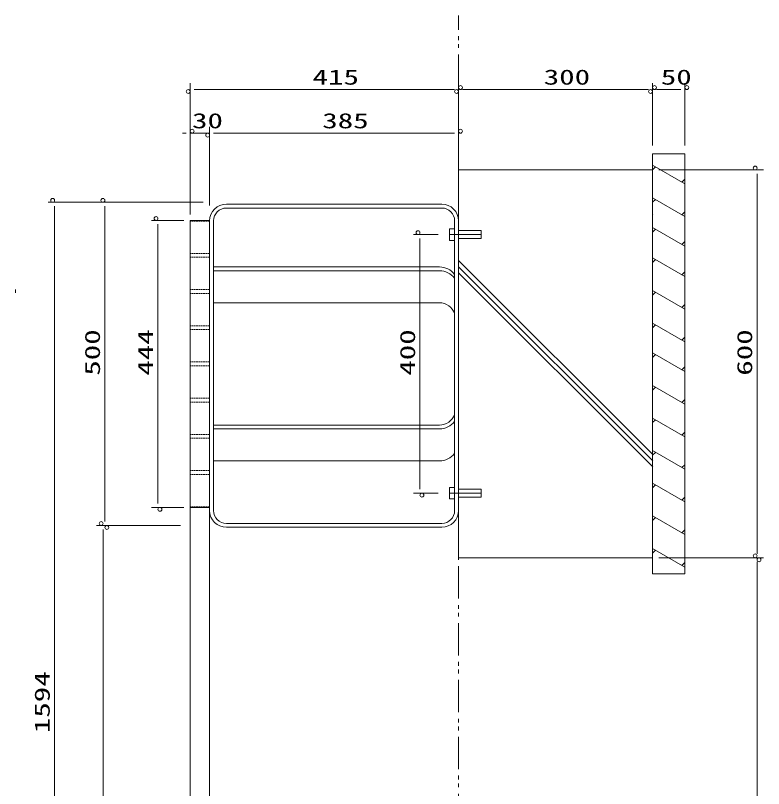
# Model space of a CAD drawing. Units: millimetres, scale not verified. Extents: x -1929 to 1929, y -1318 to 1351.
# Drawn here: x 521 to 1678, y -122 to 1074 of the extents above; entities that cross this region are included whole.
import ezdxf
from ezdxf.enums import TextEntityAlignment as Align

# ---------------------------------------------------------------- set-up
doc = ezdxf.new("R2010")
doc.units = ezdxf.units.MM
doc.header["$LTSCALE"] = 10
for name, pattern in [('CHAIN1', [8, 5, -1, 1, -1]), ('DASHED1', [1.8, 1.2, -0.6]), ('DOUBLE_CHAIN1', [8.8, 5, -1, 0.6, -0.6, 0.6, -1])]:
    doc.linetypes.add(name, pattern=pattern)
for name, color, linetype, lineweight in [('0-0__0-a__0-2_蟇_豕__ts', 7, 'Continuous', 9), ('0-1__0-1_荳_闊_', 7, 'Continuous', 9), ('0-2__0-2_蟇_豕__', 7, 'Continuous', 9), ('0-3__1-4__0-5__0-2_蟇_豕__0', 7, 'Continuous', 9), ('0-4__1-5__0-6__0-2_蟇_豕__0___50__0_0___71_______0___42__1_0____3__txt____4__bigfont_shx____0__ENDTAB____0__EOF__', 7, 'Continuous', 9), ('0-5__1-3__0-4__0-0_0', 7, 'Continuous', 9), ('0-8__1-0__0-2_蟇_豕___1', 7, 'Continuous', 9), ('0-A__1-9__0-c__0-2_蟇_豕___3-1', 7, 'Continuous', 9), ('0-B__0-e__0-2_蟇_豕___7-1', 7, 'Continuous', 9)]:
    doc.layers.add(name, color=color, linetype=linetype, lineweight=lineweight)
for name, color, linetype in [('0-6__1-7__0-8__0-2_蟇_豕____5__3__100__AcDbSymbolTable___70_______1____0__STYLE____5__10__100__AcDbSymbolTableReco', 7, 'Continuous'), ('0-7__1-8__0-9__0-2_蟇_豕______________', 7, 'Continuous'), ('0-D__1-a__0-d__0-2_蟇_豕___5-1', 7, 'Continuous')]:
    doc.layers.add(name, color=color, linetype=linetype)
doc.styles.add('ＭＳ ゴシック', font='')
doc.styles.get('ＭＳ ゴシック').set_extended_font_data('MS Gothic')

# ---------------------------------------------------------------- blocks, each defined once
blk = doc.blocks.new('-000-繧_繝_繝_繝__1')
at = {"layer": '0-1__0-1_荳_闊_', "linetype": 'DASHED1'}
for points in [[(8229.9, 6550.9), (8229.9, 7050.9), (8529.9, 7050.9), (8529.9, 6550.9)], [(8229.9, 5990.9), (8229.9, 6490.9), (8529.9, 6490.9), (8529.9, 5990.9)], [(8229.9, 5430.9), (8229.9, 5930.9), (8529.9, 5930.9), (8529.9, 5430.9)], [(8229.9, 4870.9), (8229.9, 5370.9), (8529.9, 5370.9), (8529.9, 4870.9)], [(8229.9, 4310.9), (8229.9, 4810.9), (8529.9, 4810.9), (8529.9, 4310.9)], [(8229.9, 3750.9), (8229.9, 4250.9), (8529.9, 4250.9), (8529.9, 3750.9)], [(8229.9, 3190.9), (8229.9, 3690.9), (8529.9, 3690.9), (8529.9, 3190.9)], [(8229.9, 2630.9), (8229.9, 3130.9), (8529.9, 3130.9), (8529.9, 2630.9)]]:
    blk.add_lwpolyline(points, close=True, dxfattribs=at)
blk = doc.blocks.new('-001-VW_EMPTYBALL')
at = {"layer": '0-5__1-3__0-4__0-0_0'}
blk.add_circle((5, 5), 5, dxfattribs=at)
blk = doc.blocks.new('-002-_D2')
at = {"layer": '0-2__0-2_蟇_豕__'}
blk.add_line((8097.5, 2370.1), (6827.5, 2370.1), dxfattribs=at)
at = {"layer": '0-3__1-4__0-5__0-2_蟇_豕__0'}
blk.add_line((8447.5, 7370.1), (6827.5, 7370.1), dxfattribs=at)
at = {"layer": '0-4__1-5__0-6__0-2_蟇_豕__0___50__0_0___71_______0___42__1_0____3__txt____4__bigfont_shx____0__ENDTAB____0__EOF__'}
blk.add_line((6927.5, 2430.1), (6927.5, 7310.1), dxfattribs=at)
at = {"layer": '0-4__1-5__0-6__0-2_蟇_豕__0___50__0_0___71_______0___42__1_0____3__txt____4__bigfont_shx____0__ENDTAB____0__EOF__', "xscale": 5.999634, "yscale": 5.999634}
for p, rotation in [((6927.5, 7370.1), 90), ((6927.5, 2370.1), 270)]:
    blk.add_blockref('-001-VW_EMPTYBALL', p, dxfattribs=dict(at, rotation=rotation))
at = {"layer": '0-2__0-2_蟇_豕__', "style": 'ＭＳ ゴシック', "width": 1.5}
blk.add_text('500', height=234.5, rotation=90, dxfattribs=at).set_placement((6922.6, 4687.4), align=Align.BOTTOM_LEFT)
blk = doc.blocks.new('-003-_D3')
at = {"layer": '0-2__0-2_蟇_豕__'}
for p, q in [((8097.5, 2370.1), (6800, 2370.1)), ((6900, -8509.2), (6900, 2310.1)), ((8447.5, -8569.2), (6800, -8569.2))]:
    blk.add_line(p, q, dxfattribs=at)
at = {"layer": '0-2__0-2_蟇_豕__', "xscale": 5.999634, "yscale": 5.999634, "rotation": 90}
blk.add_blockref('-001-VW_EMPTYBALL', (6900, 2370.1), dxfattribs=at)
at = {"layer": '0-6__1-7__0-8__0-2_蟇_豕____5__3__100__AcDbSymbolTable___70_______1____0__STYLE____5__10__100__AcDbSymbolTableReco', "xscale": 5.999634, "yscale": 5.999634, "rotation": 270}
blk.add_blockref('-001-VW_EMPTYBALL', (6900, -8569.2), dxfattribs=at)
at = {"layer": '0-7__1-8__0-9__0-2_蟇_豕______________', "style": 'ＭＳ ゴシック', "width": 1.5}
blk.add_text('1094', height=234.5, rotation=90, dxfattribs=at).set_placement((6895.1, -3343.2), align=Align.BOTTOM_LEFT)
blk = doc.blocks.new('-005-_D5')
at = {"layer": '0-0__0-a__0-2_蟇_豕__ts'}
for p, q in [((8247.5, 7190.1), (8247.5, 8539.9)), ((8187.5, 8439.9), (8127.5, 8439.9)), ((8607.5, 8439.9), (8667.5, 8439.9))]:
    blk.add_line(p, q, dxfattribs=at)
at = {"layer": '0-2__0-2_蟇_豕__'}
blk.add_line((8547.5, 8439.9), (8247.5, 8439.9), dxfattribs=at)
at = {"layer": '0-4__1-5__0-6__0-2_蟇_豕__0___50__0_0___71_______0___42__1_0____3__txt____4__bigfont_shx____0__ENDTAB____0__EOF__'}
blk.add_line((8547.5, 7322.6), (8547.5, 8539.9), dxfattribs=at)
at = {"layer": '0-0__0-a__0-2_蟇_豕__ts', "xscale": 5.999634, "yscale": 5.999634}
blk.add_blockref('-001-VW_EMPTYBALL', (8247.5, 8439.9), dxfattribs=at)
at = {"layer": '0-7__1-8__0-9__0-2_蟇_豕______________', "xscale": 5.999634, "yscale": 5.999634, "rotation": 180}
blk.add_blockref('-001-VW_EMPTYBALL', (8547.5, 8439.9), dxfattribs=at)
at = {"layer": '0-0__0-a__0-2_蟇_豕__ts', "style": 'ＭＳ ゴシック', "width": 1.5}
blk.add_text('30', height=234.5, dxfattribs=at).set_placement((8275.7, 8444.8), align=Align.BOTTOM_LEFT)
blk = doc.blocks.new('-006-_D6')
at = {"layer": '0-0__0-a__0-2_蟇_豕__ts'}
for p, q in [((8547.5, 7322.6), (8547.5, 8539.9)), ((12337.5, 8439.9), (8607.5, 8439.9))]:
    blk.add_line(p, q, dxfattribs=at)
at = {"layer": '0-2__0-2_蟇_豕__'}
blk.add_line((12397.5, 7470.1), (12397.5, 8539.9), dxfattribs=at)
at = {"layer": '0-0__0-a__0-2_蟇_豕__ts', "xscale": 5.999634, "yscale": 5.999634}
blk.add_blockref('-001-VW_EMPTYBALL', (12397.5, 8439.9), dxfattribs=at)
at = {"layer": '0-2__0-2_蟇_豕__', "xscale": 5.999634, "yscale": 5.999634, "rotation": 180}
blk.add_blockref('-001-VW_EMPTYBALL', (8547.5, 8439.9), dxfattribs=at)
at = {"layer": '0-2__0-2_蟇_豕__', "style": 'ＭＳ ゴシック', "width": 1.5}
blk.add_text('385', height=234.5, dxfattribs=at).set_placement((10289.7, 8444.8), align=Align.BOTTOM_LEFT)
blk = doc.blocks.new('-007-_D7')
at = {"layer": '0-0__0-a__0-2_蟇_豕__ts'}
blk.add_line((8247.5, 7180.1), (8247.5, 9215.1), dxfattribs=at)
at = {"layer": '0-2__0-2_蟇_豕__'}
for p, q in [((12397.5, 7470.1), (12397.5, 9215.1)), ((12337.5, 9115.1), (8307.5, 9115.1))]:
    blk.add_line(p, q, dxfattribs=at)
at = {"layer": '0-0__0-a__0-2_蟇_豕__ts', "xscale": 5.999634, "yscale": 5.999634}
blk.add_blockref('-001-VW_EMPTYBALL', (12397.5, 9115.1), dxfattribs=at)
at = {"layer": '0-2__0-2_蟇_豕__', "xscale": 5.999634, "yscale": 5.999634, "rotation": 180}
blk.add_blockref('-001-VW_EMPTYBALL', (8247.5, 9115.1), dxfattribs=at)
at = {"layer": '0-0__0-a__0-2_蟇_豕__ts', "style": 'ＭＳ ゴシック', "width": 1.5}
blk.add_text('415', height=234.5, dxfattribs=at).set_placement((10139.7, 9120), align=Align.BOTTOM_LEFT)
blk = doc.blocks.new('-011-_D11')
at = {"layer": '0-0__0-a__0-2_蟇_豕__ts'}
for p, q in [((8185, 7370.1), (6050, 7370.1)), ((8447.5, -8569.2), (6050, -8569.2))]:
    blk.add_line(p, q, dxfattribs=at)
at = {"layer": '0-2__0-2_蟇_豕__'}
blk.add_line((6150, 7310.1), (6150, -8509.2), dxfattribs=at)
at = {"layer": '0-0__0-a__0-2_蟇_豕__ts', "xscale": 5.999634, "yscale": 5.999634}
for p, rotation in [((6150, 7370.1), 90), ((6150, -8569.2), 270)]:
    blk.add_blockref('-001-VW_EMPTYBALL', p, dxfattribs=dict(at, rotation=rotation))
at = {"layer": '0-2__0-2_蟇_豕__', "style": 'ＭＳ ゴシック', "width": 1.5}
blk.add_text('1594', height=234.5, rotation=90, dxfattribs=at).set_placement((6145.1, -843.2), align=Align.BOTTOM_LEFT)
blk = doc.blocks.new('-014-_D15')
at = {"layer": '0-0__0-a__0-2_蟇_豕__ts'}
blk.add_line((15397.5, 8248.3), (15397.5, 9215.1), dxfattribs=at)
at = {"layer": '0-2__0-2_蟇_豕__'}
blk.add_line((12397.5, 8105), (12397.5, 9215.1), dxfattribs=at)
at = {"layer": '0-A__1-9__0-c__0-2_蟇_豕___3-1'}
blk.add_line((15337.5, 9115.1), (12457.5, 9115.1), dxfattribs=at)
at = {"layer": '0-0__0-a__0-2_蟇_豕__ts', "xscale": 5.999634, "yscale": 5.999634}
blk.add_blockref('-001-VW_EMPTYBALL', (15397.5, 9115.1), dxfattribs=at)
at = {"layer": '0-2__0-2_蟇_豕__', "xscale": 5.999634, "yscale": 5.999634, "rotation": 180}
blk.add_blockref('-001-VW_EMPTYBALL', (12397.5, 9115.1), dxfattribs=at)
at = {"layer": '0-0__0-a__0-2_蟇_豕__ts', "style": 'ＭＳ ゴシック', "width": 1.5}
blk.add_text('300', height=234.5, dxfattribs=at).set_placement((13714.7, 9120), align=Align.BOTTOM_LEFT)
blk = doc.blocks.new('-015-_D16')
at = {"layer": '0-0__0-a__0-2_蟇_豕__ts'}
for p, q in [((15397.5, 8248.3), (15397.5, 9215.1)), ((15897.5, 8248.3), (15897.5, 9215.1)), ((15837.5, 9115.1), (15457.5, 9115.1))]:
    blk.add_line(p, q, dxfattribs=at)
at = {"layer": '0-0__0-a__0-2_蟇_豕__ts', "xscale": 5.999634, "yscale": 5.999634, "rotation": 180}
blk.add_blockref('-001-VW_EMPTYBALL', (15397.5, 9115.1), dxfattribs=at)
at = {"layer": '0-0__0-a__0-2_蟇_豕__ts', "xscale": 5.999634, "yscale": 5.999634}
blk.add_blockref('-001-VW_EMPTYBALL', (15897.5, 9115.1), dxfattribs=at)
at = {"layer": '0-0__0-a__0-2_蟇_豕__ts', "style": 'ＭＳ ゴシック', "width": 1.5}
blk.add_text('50', height=234.5, dxfattribs=at).set_placement((15525.7, 9120), align=Align.BOTTOM_LEFT)
blk = doc.blocks.new('-016-_D17')
at = {"layer": '0-0__0-a__0-2_蟇_豕__ts'}
for p, q in [((11801.1, 6810.1), (11801.1, 2930.1)), ((12084.9, 2870.1), (11701.1, 2870.1))]:
    blk.add_line(p, q, dxfattribs=at)
at = {"layer": '0-2__0-2_蟇_豕__'}
blk.add_line((12084.9, 6870.1), (11701.1, 6870.1), dxfattribs=at)
at = {"layer": '0-0__0-a__0-2_蟇_豕__ts', "xscale": 5.999634, "yscale": 5.999634}
for p, rotation in [((11801.1, 6870.1), 90), ((11801.1, 2870.1), 270)]:
    blk.add_blockref('-001-VW_EMPTYBALL', p, dxfattribs=dict(at, rotation=rotation))
at = {"layer": '0-0__0-a__0-2_蟇_豕__ts', "style": 'ＭＳ ゴシック', "width": 1.5}
blk.add_text('400', height=234.5, rotation=90, dxfattribs=at).set_placement((11796.2, 4687.4), align=Align.BOTTOM_LEFT)
blk = doc.blocks.new('-017-繧_繝_繝_繝__4-1')
at = {"layer": '0-1__0-1_荳_闊_'}
for p, q in [((15879.9, 7627.9), (15379.9, 7916.5)), ((15425, 7890.5), (15379.9, 7845.4)), ((15879.9, 7699), (15834.8, 7653.9)), ((15879.9, 7123.5), (15379.9, 7412.1)), ((15425, 7386.1), (15379.9, 7341)), ((15879.9, 7194.6), (15834.8, 7149.5)), ((15379.9, 7156.1), (15382.6, 7153.4)), ((15879.9, 6663.5), (15379.9, 6952.2)), ((15425, 6926.2), (15379.9, 6881.1)), ((15879.9, 6734.6), (15834.8, 6689.6)), ((15879.9, 6191.7), (15379.9, 6480.3)), ((12379.9, 6440.1), (15382.6, 3437.4)), ((12379.9, 6344.9), (15382.6, 3342.3)), ((15425, 6454.3), (15379.9, 6409.2)), ((12379.9, 6280.2), (12379.9, 3345.3)), ((12379.9, 6249.8), (15382.6, 3247.1)), ((15879.9, 6262.7), (15834.8, 6217.7)), ((15879.9, 5687.3), (15379.9, 5975.9)), ((15425, 5949.9), (15379.9, 5904.8)), ((15879.9, 5758.3), (15834.8, 5713.3)), ((15879.9, 5182.9), (15379.9, 5471.5)), ((15425, 5445.5), (15379.9, 5400.4)), ((15379.9, 5215.5), (15382.6, 5212.8)), ((15879.9, 5254), (15834.8, 5208.9)), ((15879.9, 4722.9), (15379.9, 5011.6)), ((15425, 4985.6), (15379.9, 4940.5)), ((15879.9, 4794), (15834.8, 4749)), ((15879.9, 4218.5), (15379.9, 4507.2)), ((15425, 4481.2), (15379.9, 4436.1)), ((15879.9, 4289.6), (15834.8, 4244.6)), ((15879.9, 3714.1), (15379.9, 4002.8)), ((15425, 3976.8), (15379.9, 3931.7)), ((15879.9, 3785.2), (15834.8, 3740.2)), ((15879.9, 3209.7), (15379.9, 3498.4)), ((15425, 3472.4), (15379.9, 3427.3)), ((12379.9, 3072.7), (12379.9, 3345.3)), ((15879.9, 3280.8), (15834.8, 3235.8)), ((15879.9, 2705.3), (15379.9, 2994)), ((15425, 2968), (15379.9, 2922.9)), ((15879.9, 2776.4), (15834.8, 2731.4)), ((15879.9, 2201), (15379.9, 2489.6)), ((15425, 2463.6), (15379.9, 2418.5)), ((15879.9, 2272), (15834.8, 2227)), ((15879.9, 1696.6), (15379.9, 1985.2)), ((15425, 1959.2), (15379.9, 1914.1)), ((15379.9, 1729.2), (15382.6, 1726.5)), ((15879.9, 1767.6), (15834.8, 1722.6))]:
    blk.add_line(p, q, dxfattribs=at)
for points in [[(15379.9, 1590.9), (15379.9, 8090.9), (15879.9, 8090.9), (15879.9, 1590.9)], [(12379.9, 1840.9), (12379.9, 7840.9), (15379.9, 7840.9), (15379.9, 1840.9)]]:
    blk.add_lwpolyline(points, close=True, dxfattribs=at)
blk = doc.blocks.new('-019-_D20')
at = {"layer": '0-0__0-a__0-2_蟇_豕__ts'}
for p, q in [((15497.5, 7870.1), (17114.4, 7870.1)), ((17014.4, 7810.1), (17014.4, 1930.1)), ((15497.5, 1870.1), (17114.4, 1870.1))]:
    blk.add_line(p, q, dxfattribs=at)
at = {"layer": '0-2__0-2_蟇_豕__', "xscale": 5.999634, "yscale": 5.999634}
for p, rotation in [((17014.4, 7870.1), 90), ((17014.4, 1870.1), 270)]:
    blk.add_blockref('-001-VW_EMPTYBALL', p, dxfattribs=dict(at, rotation=rotation))
at = {"layer": '0-0__0-a__0-2_蟇_豕__ts', "style": 'ＭＳ ゴシック', "width": 1.5}
blk.add_text('600', height=234.5, rotation=90, dxfattribs=at).set_placement((17009.5, 4687.4), align=Align.BOTTOM_LEFT)
blk = doc.blocks.new('-023-_D24')
at = {"layer": '0-0__0-a__0-2_蟇_豕__ts'}
blk.add_line((17014.4, -6509.2), (17014.4, 1810.1), dxfattribs=at)
at = {"layer": '0-2__0-2_蟇_豕__'}
for p, q in [((15497.5, 1870.1), (17114.4, 1870.1)), ((15497.5, -6569.2), (17114.4, -6569.2))]:
    blk.add_line(p, q, dxfattribs=at)
at = {"layer": '0-0__0-a__0-2_蟇_豕__ts', "xscale": 5.999634, "yscale": 5.999634, "rotation": 270}
blk.add_blockref('-001-VW_EMPTYBALL', (17014.4, -6569.2), dxfattribs=at)
at = {"layer": '0-2__0-2_蟇_豕__', "xscale": 5.999634, "yscale": 5.999634, "rotation": 90}
blk.add_blockref('-001-VW_EMPTYBALL', (17014.4, 1870.1), dxfattribs=at)
at = {"layer": '0-2__0-2_蟇_豕__', "style": 'ＭＳ ゴシック', "width": 1.5}
blk.add_text('844', height=234.5, rotation=90, dxfattribs=at).set_placement((17009.5, -2532.3), align=Align.BOTTOM_LEFT)
blk = doc.blocks.new('-036-_D38')
at = {"layer": '0-0__0-a__0-2_蟇_豕__ts'}
for p, q in [((8147.5, 7090.1), (7649.2, 7090.1)), ((8147.5, 2650.1), (7649.2, 2650.1))]:
    blk.add_line(p, q, dxfattribs=at)
at = {"layer": '0-2__0-2_蟇_豕__'}
blk.add_line((7749.2, 7030.1), (7749.2, 2710.1), dxfattribs=at)
at = {"layer": '0-0__0-a__0-2_蟇_豕__ts', "xscale": 5.999634, "yscale": 5.999634, "rotation": 90}
blk.add_blockref('-001-VW_EMPTYBALL', (7749.2, 7090.1), dxfattribs=at)
at = {"layer": '0-D__1-a__0-d__0-2_蟇_豕___5-1', "xscale": 5.999634, "yscale": 5.999634, "rotation": 270}
blk.add_blockref('-001-VW_EMPTYBALL', (7749.2, 2650.1), dxfattribs=at)
at = {"layer": '0-0__0-a__0-2_蟇_豕__ts', "style": 'ＭＳ ゴシック', "width": 1.5}
blk.add_text('444', height=234.5, rotation=90, dxfattribs=at).set_placement((7744.3, 4687.4), align=Align.BOTTOM_LEFT)

msp = doc.modelspace()

# ---------------------------------------------------------------- linework, layer by layer
at = {"layer": '0-1__0-1_荳_闊_', "linetype": 'DOUBLE_CHAIN1'}
msp.add_line((1206.13, -972.2), (1206.13, 1073.97), dxfattribs=at)
at = {"layer": '0-1__0-1_荳_闊_'}
for p, q in [((847.13, 782.06), (1180.13, 782.06)), ((847.13, 776.06), (1180.13, 776.06)), ((821.13, 308.06), (821.13, 756.06)), ((827.13, 308.06), (827.13, 756.06)), ((1200.13, 756.06), (1200.13, 308.06)), ((1206.13, 756.06), (1206.13, 308.06)), ((821.13, 742.37), (821.13, 534.87)), ((821.13, 742.37), (821.13, 534.87)), ((821.13, 739.56), (821.13, 532.06)), ((821.13, 739.56), (821.13, 532.06)), ((821.13, 314.37), (821.13, 738.1)), ((821.13, 311.56), (821.13, 735.29)), ((1176.63, 684.98), (827.13, 684.98)), ((1176.63, 678.98), (827.13, 678.98)), ((520.88, 649.86), (520.88, 644.86)), ((1176.63, 629.48), (827.13, 629.48)), ((821.13, 327.37), (821.13, 534.87)), ((821.13, 324.56), (821.13, 532.06)), ((1176.63, 440.26), (827.13, 440.26)), ((1176.63, 434.26), (827.13, 434.26)), ((1176.63, 384.77), (827.13, 384.77)), ((1180.13, 288.06), (847.13, 288.06)), ((1180.13, 282.06), (847.13, 282.06))]:
    msp.add_line(p, q, dxfattribs=at)
at = {"layer": '0-1__0-1_荳_闊_', "linetype": 'CHAIN1'}
for p, q in [((1192.13, 734.87), (1241.13, 735.04)), ((1192.13, 334.73), (1241.13, 334.87))]:
    msp.add_line(p, q, dxfattribs=at)
at = {"layer": '0-1__0-1_荳_闊_'}
for points in [[(791.13, 756.87), (821.13, 756.87), (821.13, 312.87), (791.13, 312.87)], [(1192.13, 725.87), (1192.13, 743.87), (1200.13, 743.87), (1200.13, 725.87)], [(1206.13, 729.05), (1206.13, 741.03), (1241.13, 741.03), (1241.13, 729.05)], [(1192.13, 325.87), (1192.13, 343.87), (1200.13, 343.87), (1200.13, 325.87)], [(1206.13, 328.88), (1206.13, 340.86), (1241.13, 340.86), (1241.13, 328.88)], [(791.13, 312.87), (821.13, 312.87), (821.13, -751.83), (791.13, -751.83)]]:
    msp.add_lwpolyline(points, close=True, dxfattribs=at)
for centre, radius, start, end in [((847.13, 756.06), 26, 90, 180), ((1180.13, 756.06), 26, 0, 90), ((847.13, 756.06), 20, 90, 180), ((1180.13, 756.06), 20, 0, 90), ((1176.63, 655.48), 29.5, 37.19239, 90), ((1176.63, 649.48), 29.5, 37.19239, 90), ((1176.63, 604.48), 25, 19.94844, 90), ((1176.63, 465.26), 25, 270, 340.05156), ((1176.63, 463.76), 29.5, 270, 322.80761), ((1176.63, 414.27), 29.5, 270, 322.80761), ((847.13, 308.06), 26, 180, 270), ((847.13, 308.06), 20, 180, 270), ((1180.13, 308.06), 26, 270, 0), ((1180.13, 308.06), 20, 270, 0)]:
    msp.add_arc(centre, radius, start, end, dxfattribs=at)
at = {"layer": '0-8__1-0__0-2_蟇_豕___1'}
msp.add_line((659.13, 322.37), (659.13, 330.37), dxfattribs=at)

# ---------------------------------------------------------------- block references
at = {"layer": '0-0__0-a__0-2_蟇_豕__ts', "xscale": 0.1, "yscale": 0.1}
for name in ['-007-_D7', '-015-_D16', '-005-_D5', '-006-_D6', '-019-_D20', '-011-_D11', '-002-_D2', '-036-_D38', '-003-_D3']:
    msp.add_blockref(name, (-33.62, 47.86), dxfattribs=at)
at = {"layer": '0-1__0-1_荳_闊_', "xscale": 0.1, "yscale": 0.1}
for name in ['-017-繧_繝_繝_繝__4-1', '-000-繧_繝_繝_繝__1']:
    msp.add_blockref(name, (-31.85, 50.78), dxfattribs=at)
at = {"layer": '0-2__0-2_蟇_豕__', "xscale": 0.1, "yscale": 0.1}
for name in ['-014-_D15', '-023-_D24']:
    msp.add_blockref(name, (-33.62, 47.86), dxfattribs=at)
at = {"layer": '0-B__0-e__0-2_蟇_豕___7-1', "xscale": 0.1, "yscale": 0.1}
msp.add_blockref('-016-_D17', (-33.62, 47.86), dxfattribs=at)

doc.saveas('drawing.dxf')
